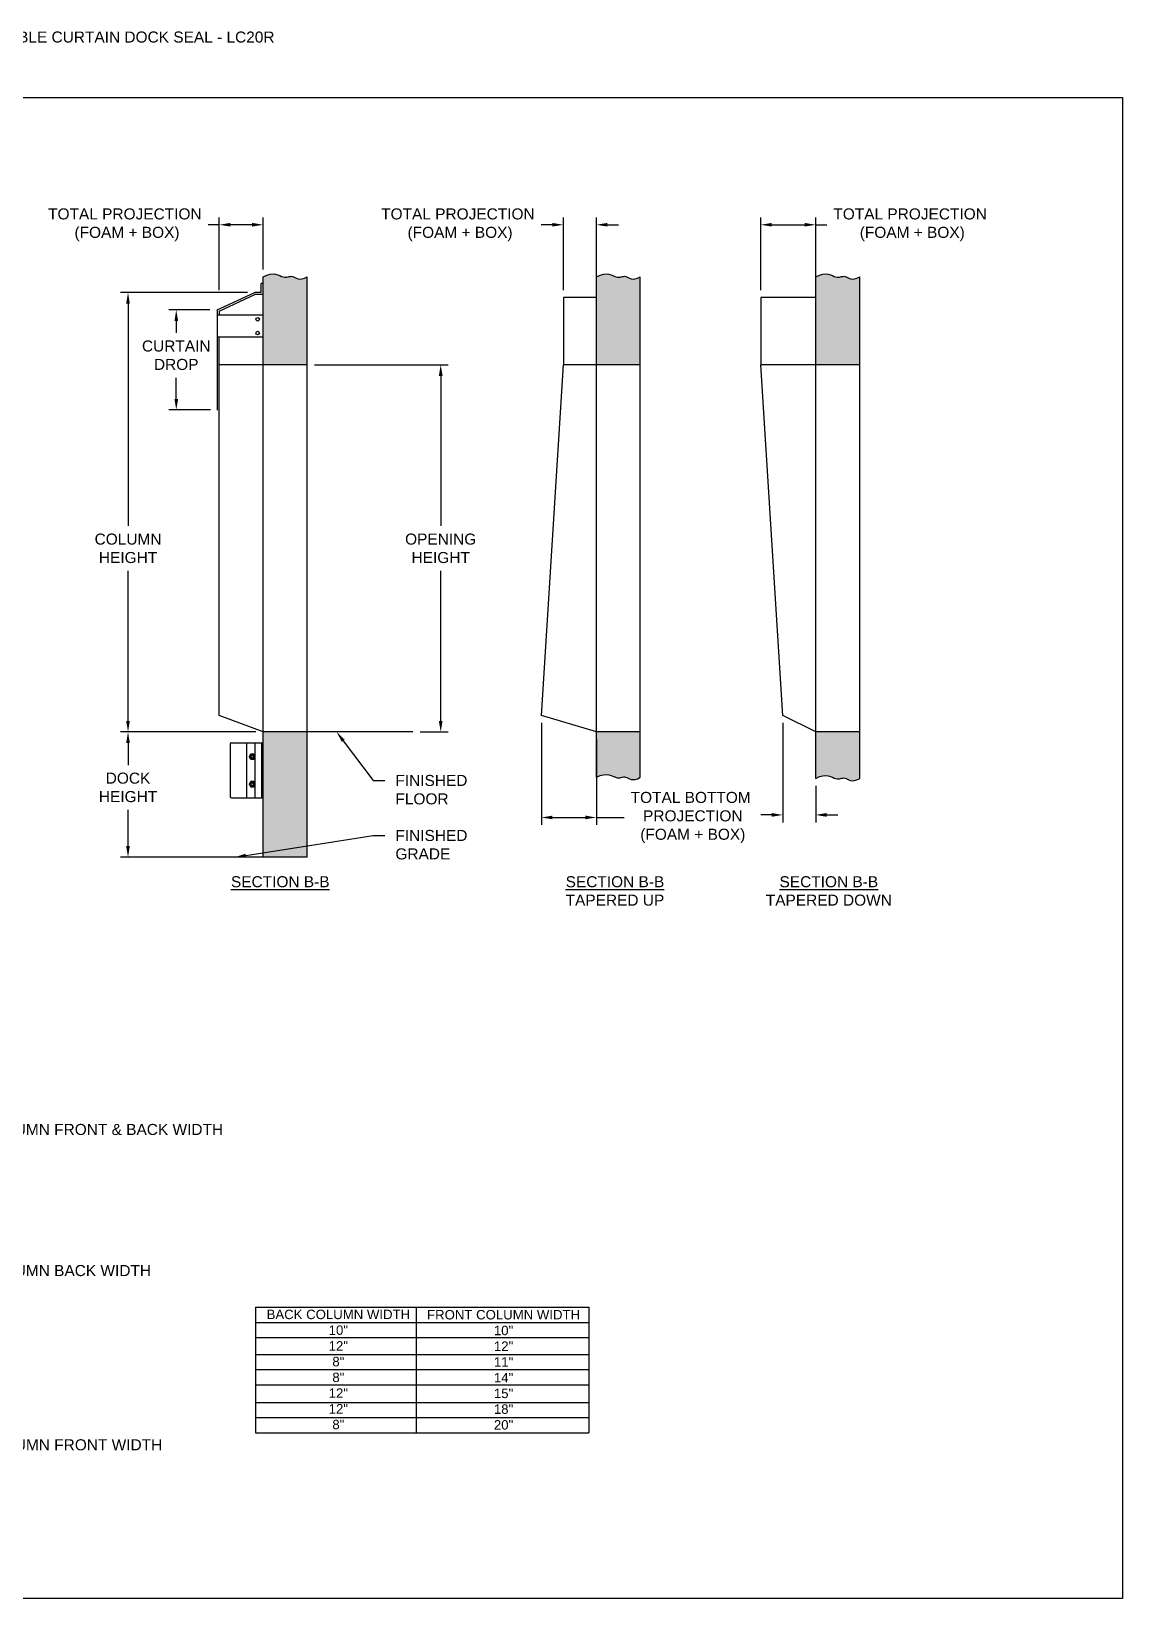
# Model space of a CAD drawing. Header units: inches. Extents: x 197 to 1663, y 242 to 321.
# Drawn here: x 1653.81 to 1663.07, y 308.06 to 321.36 of the extents above; entities that cross this region are included whole.
import ezdxf
from ezdxf import colors
from ezdxf.entities.mleader import LeaderData, LeaderLine
from ezdxf.math import Vec2, Vec3

# ---------------------------------------------------------------- set-up
doc = ezdxf.new("R2010")
doc.units = ezdxf.units.IN
doc.header["$LTSCALE"] = 0.25
doc.header["$MEASUREMENT"] = 0
doc.layers.add('ANNOTATIONS', color=1, linetype='Continuous')
doc.layers.add('LC20R', color=7, linetype='Continuous')
doc.styles.add('ARIAL', font='arial.ttf', dxfattribs={"height": 0.09375})
doc.dimstyles.new('STANDARD$0', dxfattribs={"dimtxt": 0.09375, "dimasz": 0.0625, "dimexe": 0.0625, "dimexo": 0.0625, "dimgap": 0.0625, "dimtad": 0, "dimtih": 1, "dimtoh": 1, "dimdec": 4, "dimzin": 1, "dimdsep": 46, "dimlunit": 4, "dimtxsty": 'ARIAL', "dimcen": 0.089844, "dimadec": 0, "dimazin": 0, "dimtfac": 1, "dimtdec": 4, "dimtofl": 0, "dimtmove": 0, "dimatfit": 3, "dimfxl": 1, "dimfrac": 2, "dimtolj": 1, "dimtzin": 0, "dimarcsym": 0})

# ---------------------------------------------------------------- blocks, each defined once
blk = doc.blocks.new('*D1')
at = {"layer": 'ANNOTATIONS', "color": 0, "lineweight": -2, "transparency": 16777216}
for p, q in [((1660.187, 315.49), (1660.187, 314.646)), ((1660.467, 314.956), (1660.467, 314.646)), ((1660.093, 314.709), (1660, 314.709)), ((1660.561, 314.709), (1660.655, 314.709))]:
    blk.add_line(p, q, dxfattribs=at)
at = {"layer": 'ANNOTATIONS', "color": 0, "transparency": 16777216}
for points in [[(1660.093, 314.725), (1660.093, 314.693), (1660.187, 314.709)], [(1660.561, 314.725), (1660.561, 314.693), (1660.467, 314.709)]]:
    blk.add_solid(points, dxfattribs=at)
at = {"layer": 'defpoints', "color": 0, "transparency": 16777216}
for p in [(1660.187, 315.553), (1660.467, 315.019), (1660.467, 314.709)]:
    blk.add_point(p, dxfattribs=at)
at = {"layer": 'ANNOTATIONS', "color": 0, "transparency": 16777216, "insert": (1660.327, 314.709), "char_height": 0.0938, "attachment_point": 5, "style": 'ARIAL'}
blk.add_mtext('\\A1;\\P\\P     ', dxfattribs=at)
blk = doc.blocks.new('*D6')
at = {"layer": 'ANNOTATIONS', "color": 0, "lineweight": -2, "transparency": 16777216}
for p, q in [((1652.694, 312.328), (1652.694, 311.978)), ((1653.254, 312.328), (1653.254, 311.978)), ((1652.787, 312.04), (1653.16, 312.04)), ((1653.254, 312.04), (1653.347, 312.04))]:
    blk.add_line(p, q, dxfattribs=at)
at = {"layer": 'ANNOTATIONS', "color": 0, "transparency": 16777216}
for points in [[(1652.787, 312.056), (1652.787, 312.025), (1652.694, 312.04)], [(1653.16, 312.056), (1653.16, 312.025), (1653.254, 312.04)]]:
    blk.add_solid(points, dxfattribs=at)
at = {"layer": 'defpoints', "color": 0, "transparency": 16777216}
for p in [(1652.694, 312.391), (1653.254, 312.391), (1653.254, 312.04)]:
    blk.add_point(p, dxfattribs=at)
at = {"layer": 'ANNOTATIONS', "color": 0, "transparency": 16777216, "insert": (1654.42, 312.04), "char_height": 0.09375, "attachment_point": 5, "style": 'ARIAL'}
blk.add_mtext('\\A1;COLUMN FRONT & BACK WIDTH', dxfattribs=at)
blk = doc.blocks.new('*D9')
at = {"layer": 'ANNOTATIONS', "color": 0, "lineweight": -2, "transparency": 16777216}
for p, q in [((1652.694, 309.652), (1652.694, 309.302)), ((1653.254, 309.652), (1653.254, 309.302)), ((1652.787, 309.365), (1653.16, 309.365)), ((1653.254, 309.365), (1653.347, 309.365))]:
    blk.add_line(p, q, dxfattribs=at)
at = {"layer": 'ANNOTATIONS', "color": 0, "transparency": 16777216}
for points in [[(1652.787, 309.38), (1652.787, 309.349), (1652.694, 309.365)], [(1653.16, 309.38), (1653.16, 309.349), (1653.254, 309.365)]]:
    blk.add_solid(points, dxfattribs=at)
at = {"layer": 'defpoints', "color": 0, "transparency": 16777216}
for p in [(1652.694, 309.715), (1653.254, 309.715), (1653.254, 309.365)]:
    blk.add_point(p, dxfattribs=at)
at = {"layer": 'ANNOTATIONS', "color": 0, "transparency": 16777216, "insert": (1654.162, 309.365), "char_height": 0.09375, "attachment_point": 5, "style": 'ARIAL'}
blk.add_mtext('\\A1;COLUMN FRONT WIDTH', dxfattribs=at)
blk = doc.blocks.new('*D10')
at = {"layer": 'ANNOTATIONS', "color": 0, "lineweight": -2, "transparency": 16777216}
for p, q in [((1652.88, 310.683), (1652.88, 310.905)), ((1653.254, 310.683), (1653.254, 310.905)), ((1652.974, 310.843), (1653.16, 310.843)), ((1653.254, 310.843), (1653.347, 310.843))]:
    blk.add_line(p, q, dxfattribs=at)
at = {"layer": 'ANNOTATIONS', "color": 0, "transparency": 16777216}
for points in [[(1652.974, 310.859), (1652.974, 310.827), (1652.88, 310.843)], [(1653.16, 310.859), (1653.16, 310.827), (1653.254, 310.843)]]:
    blk.add_solid(points, dxfattribs=at)
at = {"layer": 'defpoints', "color": 0, "transparency": 16777216}
for p in [(1653.254, 310.843), (1652.88, 310.621), (1653.254, 310.621)]:
    blk.add_point(p, dxfattribs=at)
at = {"layer": 'ANNOTATIONS', "color": 0, "transparency": 16777216, "insert": (1654.114, 310.843), "char_height": 0.09375, "attachment_point": 5, "style": 'ARIAL'}
blk.add_mtext('\\A1;COLUMN BACK WIDTH', dxfattribs=at)
blk = doc.blocks.new('*D11')
at = {"layer": 'ANNOTATIONS', "color": 0, "lineweight": -2, "transparency": 16777216}
for p, q in [((1656.215, 318.527), (1657.348, 318.527)), ((1657.285, 318.433), (1657.285, 317.16)), ((1657.285, 315.507), (1657.285, 316.78)), ((1657.11, 315.413), (1657.348, 315.413))]:
    blk.add_line(p, q, dxfattribs=at)
at = {"layer": 'ANNOTATIONS', "color": 0, "transparency": 16777216}
for points in [[(1657.269, 318.433), (1657.301, 318.433), (1657.285, 318.527)], [(1657.269, 315.507), (1657.301, 315.507), (1657.285, 315.413)]]:
    blk.add_solid(points, dxfattribs=at)
at = {"layer": 'defpoints', "color": 0, "transparency": 16777216}
for p in [(1656.152, 318.527), (1657.285, 318.527), (1657.048, 315.413)]:
    blk.add_point(p, dxfattribs=at)
at = {"layer": 'ANNOTATIONS', "color": 0, "transparency": 16777216, "insert": (1657.285, 316.97), "char_height": 0.09375, "attachment_point": 5, "style": 'ARIAL'}
blk.add_mtext('\\A1;OPENING \\PHEIGHT', dxfattribs=at)
blk = doc.blocks.new('*D12')
at = {"layer": 'ANNOTATIONS', "color": 0, "lineweight": -2, "transparency": 16777216}
for p, q in [((1655.646, 319.141), (1654.569, 319.141)), ((1654.632, 319.047), (1654.632, 317.16)), ((1654.632, 315.507), (1654.632, 316.78)), ((1655.716, 315.413), (1654.569, 315.413))]:
    blk.add_line(p, q, dxfattribs=at)
at = {"layer": 'ANNOTATIONS', "color": 0, "transparency": 16777216}
for points in [[(1654.616, 319.047), (1654.647, 319.047), (1654.632, 319.141)], [(1654.616, 315.507), (1654.647, 315.507), (1654.632, 315.413)]]:
    blk.add_solid(points, dxfattribs=at)
at = {"layer": 'defpoints', "color": 0, "transparency": 16777216}
for p in [(1654.632, 319.141), (1655.709, 319.141), (1655.779, 315.413)]:
    blk.add_point(p, dxfattribs=at)
at = {"layer": 'ANNOTATIONS', "color": 0, "transparency": 16777216, "insert": (1654.632, 316.97), "char_height": 0.09375, "attachment_point": 5, "style": 'ARIAL'}
blk.add_mtext('\\A1;COLUMN \\PHEIGHT', dxfattribs=at)
blk = doc.blocks.new('*D14')
at = {"layer": 'ANNOTATIONS', "color": 0, "lineweight": -2, "transparency": 16777216}
for p, q in [((1655.716, 315.413), (1654.569, 315.413)), ((1654.632, 315.319), (1654.632, 315.132)), ((1654.632, 314.444), (1654.632, 314.752)), ((1655.198, 314.35), (1654.569, 314.35))]:
    blk.add_line(p, q, dxfattribs=at)
at = {"layer": 'ANNOTATIONS', "color": 0, "transparency": 16777216}
for points in [[(1654.616, 315.319), (1654.647, 315.319), (1654.632, 315.413)], [(1654.616, 314.444), (1654.647, 314.444), (1654.632, 314.35)]]:
    blk.add_solid(points, dxfattribs=at)
at = {"layer": 'defpoints', "color": 0, "transparency": 16777216}
for p in [(1654.632, 315.413), (1655.779, 315.413), (1655.26, 314.35)]:
    blk.add_point(p, dxfattribs=at)
at = {"layer": 'ANNOTATIONS', "color": 0, "transparency": 16777216, "insert": (1654.632, 314.942), "char_height": 0.0938, "attachment_point": 5, "style": 'ARIAL'}
blk.add_mtext('\\A1;DOCK\\PHEIGHT', dxfattribs=at)
blk = doc.blocks.new('*D15')
at = {"layer": 'ANNOTATIONS', "color": 0, "lineweight": -2, "transparency": 16777216}
for p, q in [((1655.406, 319.161), (1655.406, 319.778)), ((1655.779, 319.337), (1655.779, 319.778)), ((1655.406, 319.715), (1655.312, 319.715)), ((1655.685, 319.715), (1655.499, 319.715))]:
    blk.add_line(p, q, dxfattribs=at)
at = {"layer": 'ANNOTATIONS', "color": 0, "transparency": 16777216}
for points in [[(1655.499, 319.731), (1655.499, 319.7), (1655.406, 319.715)], [(1655.685, 319.731), (1655.685, 319.7), (1655.779, 319.715)]]:
    blk.add_solid(points, dxfattribs=at)
at = {"layer": 'defpoints', "color": 0, "transparency": 16777216}
for p in [(1655.779, 319.715), (1655.779, 319.275), (1655.406, 319.098)]:
    blk.add_point(p, dxfattribs=at)
at = {"layer": 'ANNOTATIONS', "color": 0, "transparency": 16777216, "insert": (1654.605, 319.715), "char_height": 0.09375, "attachment_point": 5, "style": 'ARIAL'}
blk.add_mtext('\\A1;TOTAL PROJECTION\\P (FOAM + BOX)', dxfattribs=at)
blk = doc.blocks.new('*D16')
at = {"layer": 'ANNOTATIONS', "color": 0, "lineweight": -2, "transparency": 16777216}
for p, q in [((1658.326, 319.161), (1658.326, 319.778)), ((1658.606, 319.161), (1658.606, 319.778)), ((1658.232, 319.715), (1658.138, 319.715)), ((1658.699, 319.715), (1658.793, 319.715))]:
    blk.add_line(p, q, dxfattribs=at)
at = {"layer": 'ANNOTATIONS', "color": 0, "transparency": 16777216}
for points in [[(1658.232, 319.731), (1658.232, 319.7), (1658.326, 319.715)], [(1658.699, 319.731), (1658.699, 319.7), (1658.606, 319.715)]]:
    blk.add_solid(points, dxfattribs=at)
at = {"layer": 'defpoints', "color": 0, "transparency": 16777216}
for p in [(1658.606, 319.715), (1658.326, 319.098), (1658.606, 319.098)]:
    blk.add_point(p, dxfattribs=at)
at = {"layer": 'ANNOTATIONS', "color": 0, "transparency": 16777216, "insert": (1657.431, 319.715), "char_height": 0.09375, "attachment_point": 5, "style": 'ARIAL'}
blk.add_mtext('\\A1;TOTAL PROJECTION\\P (FOAM + BOX)', dxfattribs=at)
blk = doc.blocks.new('*D17')
at = {"layer": 'ANNOTATIONS', "color": 0, "lineweight": -2, "transparency": 16777216}
for p, q in [((1660.001, 319.161), (1660.001, 319.778)), ((1660.467, 319.161), (1660.467, 319.778)), ((1660.094, 319.715), (1660.373, 319.715)), ((1660.467, 319.715), (1660.561, 319.715))]:
    blk.add_line(p, q, dxfattribs=at)
at = {"layer": 'ANNOTATIONS', "color": 0, "transparency": 16777216}
for points in [[(1660.094, 319.731), (1660.094, 319.7), (1660.001, 319.715)], [(1660.373, 319.731), (1660.373, 319.7), (1660.467, 319.715)]]:
    blk.add_solid(points, dxfattribs=at)
at = {"layer": 'defpoints', "color": 0, "transparency": 16777216}
for p in [(1660.467, 319.715), (1660.001, 319.098), (1660.467, 319.098)]:
    blk.add_point(p, dxfattribs=at)
at = {"layer": 'ANNOTATIONS', "color": 0, "transparency": 16777216, "insert": (1661.268, 319.715), "char_height": 0.09375, "attachment_point": 5, "style": 'ARIAL'}
blk.add_mtext('\\A1;TOTAL PROJECTION\\P (FOAM + BOX)', dxfattribs=at)
blk = doc.blocks.new('*D18')
at = {"layer": 'ANNOTATIONS', "color": 0, "lineweight": -2, "transparency": 16777216}
for p, q in [((1658.139, 315.49), (1658.139, 314.625)), ((1658.606, 315.35), (1658.606, 314.625)), ((1658.233, 314.687), (1658.512, 314.687)), ((1658.606, 314.687), (1658.841, 314.687))]:
    blk.add_line(p, q, dxfattribs=at)
at = {"layer": 'ANNOTATIONS', "color": 0, "transparency": 16777216}
for points in [[(1658.233, 314.703), (1658.233, 314.672), (1658.139, 314.687)], [(1658.512, 314.703), (1658.512, 314.672), (1658.606, 314.687)]]:
    blk.add_solid(points, dxfattribs=at)
at = {"layer": 'defpoints', "color": 0, "transparency": 16777216}
for p in [(1658.139, 315.553), (1658.606, 315.413), (1658.606, 314.687)]:
    blk.add_point(p, dxfattribs=at)
at = {"layer": 'ANNOTATIONS', "color": 0, "transparency": 16777216, "insert": (1659.406, 314.687), "char_height": 0.09375, "attachment_point": 5, "style": 'ARIAL'}
blk.add_mtext('\\A1;TOTAL BOTTOM\\P PROJECTION\\P (FOAM + BOX)', dxfattribs=at)
blk = doc.blocks.new('*D24')
at = {"layer": 'ANNOTATIONS', "color": 0, "lineweight": -2, "transparency": 16777216}
for p, q in [((1655.326, 318.994), (1654.979, 318.994)), ((1655.041, 318.9), (1655.041, 318.798)), ((1655.041, 318.237), (1655.041, 318.418)), ((1655.332, 318.144), (1654.979, 318.144))]:
    blk.add_line(p, q, dxfattribs=at)
at = {"layer": 'ANNOTATIONS', "color": 0, "transparency": 16777216}
for points in [[(1655.026, 318.9), (1655.057, 318.9), (1655.041, 318.994)], [(1655.026, 318.237), (1655.057, 318.237), (1655.041, 318.144)]]:
    blk.add_solid(points, dxfattribs=at)
at = {"layer": 'defpoints', "color": 0, "transparency": 16777216}
for p in [(1655.041, 318.994), (1655.388, 318.994), (1655.394, 318.144)]:
    blk.add_point(p, dxfattribs=at)
at = {"layer": 'ANNOTATIONS', "color": 0, "transparency": 16777216, "insert": (1655.041, 318.608), "char_height": 0.09375, "attachment_point": 5, "style": 'ARIAL'}
blk.add_mtext('\\A1;CURTAIN\\PDROP', dxfattribs=at)

msp = doc.modelspace()

# ---------------------------------------------------------------- hatches: boundary and pattern name
at = {"layer": 'LC20R'}
h = msp.add_hatch(dxfattribs=at)
h.set_pattern_fill('AR-CONC', color=256, scale=0.015535, style=0)
h.set_pattern_definition([(50, (1649.02794, 308.07876), (0.1114296, -0.0097488), [0.0116516, -0.1281675]), (355, (1649.02794, 308.07876), (-0.0215556, 0.1168564), [0.0093213, -0.102534]), (100.4514, (1649.03722, 308.07795), (0.089874, 0.1071075), [0.0099023, -0.1089256]), (46.1842, (1649.02794, 308.10983), (0.1658007, -0.0257141), [0.0174774, -0.1922512]), (96.6356, (1649.04175, 308.10769), (0.145204, 0.1513336), [0.0148535, -0.1633883]), (351.1842, (1649.02794, 308.10983), (0.145204, 0.1513337), [0.013982, -0.153801]), (21, (1649.04347, 308.10206), (0.0927322, -0.06254865), [0.0116516, -0.1281675]), (326, (1649.04347, 308.10206), (0.0378001, 0.1126553), [0.0093213, -0.102534]), (71.4514, (1649.0512, 308.09685), (0.1305324, 0.0501066), [0.0099023, -0.1089256]), (37.5, (1649.027937, 308.07876), (0.00188909, 0.05171655), [0, -0.10129113, 0, -0.1040875, 0, -0.10292235]), (7.5, (1649.02794, 308.07876), (0.04086903, 0.06127363), [0, -0.05934542, 0, -0.0989608, 0, -0.039227]), (327.5, (1648.993293, 308.07876), (0.08293171, -0.003504), [0, -0.03883862, 0, -0.1211765, 0, -0.1607919]), (317.5, (1648.97776, 308.07876), (0.0906006, 0.01555176), [0, -0.0504902, 0, -0.08047363, 0, -0.11418555])])
h.paths.add_polyline_path([(1655.7788, 318.52696), (1656.15203, 318.52696), (1656.15203, 319.26929), (1656.08671, 319.24937), (1656.03166, 319.2745), (1656.02686, 319.27637), (1656.01726, 319.27794), (1656.00802, 319.27748), (1656.00345, 319.27659), (1655.95928, 319.26615), (1655.91998, 319.28373), (1655.90343, 319.29035), (1655.88458, 319.29563), (1655.86306, 319.29813), (1655.8385, 319.29641), (1655.81053, 319.28903), (1655.7788, 319.27456)])
h.paths.add_polyline_path([(1656.15203, 315.41287), (1655.7788, 315.41287), (1655.7788, 314.35022), (1656.15203, 314.35022)])
h = msp.add_hatch(dxfattribs=at)
h.set_pattern_fill('AR-CONC', color=256, scale=0.015535, style=0)
h.set_pattern_definition([(50, (1649.47467, 308.07876), (0.1114296, -0.0097488), [0.0116516, -0.12816745]), (355, (1649.47467, 308.07876), (-0.0215556, 0.1168564), [0.0093213, -0.102534]), (100.4514, (1649.48395, 308.07795), (0.089874, 0.1071075), [0.0099023, -0.1089256]), (46.1842, (1649.47467, 308.10983), (0.1658007, -0.0257141), [0.0174774, -0.1922512]), (96.6356, (1649.48848, 308.10769), (0.145204, 0.1513336), [0.0148535, -0.1633883]), (351.1842, (1649.47467, 308.10983), (0.145204, 0.1513337), [0.013982, -0.153801]), (21, (1649.4902, 308.10206), (0.0927322, -0.06254865), [0.0116516, -0.12816745]), (326, (1649.4902, 308.10206), (0.0378001, 0.1126553), [0.0093213, -0.102534]), (71.4514, (1649.49793, 308.09685), (0.13053236, 0.0501066), [0.0099023, -0.1089256]), (37.5, (1649.474666, 308.07876), (0.00188909, 0.05171655), [0, -0.10129113, 0, -0.1040875, 0, -0.10292235]), (7.5, (1649.474666, 308.07876), (0.04086903, 0.06127363), [0, -0.05934542, 0, -0.0989608, 0, -0.039227]), (327.5, (1649.44002, 308.07876), (0.08293171, -0.003504), [0, -0.03883862, 0, -0.1211765, 0, -0.1607919]), (317.5, (1649.424486, 308.07876), (0.0906006, 0.01555176), [0, -0.0504902, 0, -0.08047363, 0, -0.11418555])])
h.paths.add_polyline_path([(1658.97883, 319.27456), (1658.94517, 319.25669), (1658.9097, 319.25398), (1658.88481, 319.26215), (1658.86386, 319.2724), (1658.85366, 319.27637), (1658.84406, 319.27794), (1658.83483, 319.27748), (1658.82573, 319.27571), (1658.80874, 319.27134), (1658.78527, 319.26804), (1658.76138, 319.2772), (1658.74678, 319.28373), (1658.73023, 319.29035), (1658.71138, 319.29563), (1658.68986, 319.29813), (1658.6653, 319.29641), (1658.63733, 319.28903), (1658.6056, 319.27456), (1658.6056, 318.52696), (1658.97883, 318.52696)])
h.paths.add_polyline_path([(1658.97883, 315.41287), (1658.6056, 315.41287), (1658.6056, 315.02839), (1658.63733, 315.04286), (1658.67733, 315.05341), (1658.71936, 315.04853), (1658.74678, 315.03756), (1658.76138, 315.03103), (1658.77441, 315.02603), (1658.78619, 315.02364), (1658.797, 315.02352), (1658.80704, 315.02493), (1658.81654, 315.02718), (1658.83813, 315.03273), (1658.85679, 315.02969), (1658.87498, 315.02079), (1658.88732, 315.01515), (1658.90122, 315.01059), (1658.917, 315.00836), (1658.93498, 315.00974), (1658.95548, 315.01599), (1658.97883, 315.02839)])
h = msp.add_hatch(dxfattribs=at)
h.set_pattern_fill('AR-CONC', color=256, scale=0.015535, style=0)
h.set_pattern_definition([(50, (1649.70673, 308.07876), (0.1114296, -0.0097488), [0.0116516, -0.12816745]), (355, (1649.70673, 308.07876), (-0.02155564, 0.1168564), [0.0093213, -0.102534]), (100.4514, (1649.71602, 308.07795), (0.089874, 0.1071075), [0.0099023, -0.1089256]), (46.1842, (1649.70673, 308.10983), (0.1658007, -0.0257141), [0.0174774, -0.1922512]), (96.6356, (1649.72055, 308.10769), (0.145204, 0.1513336), [0.0148535, -0.1633883]), (351.1842, (1649.70673, 308.10983), (0.145204, 0.1513337), [0.0139819, -0.153801]), (21, (1649.72227, 308.10206), (0.0927322, -0.06254865), [0.0116516, -0.12816745]), (326, (1649.72227, 308.10206), (0.0378001, 0.1126553), [0.0093213, -0.102534]), (71.4514, (1649.73, 308.09685), (0.13053236, 0.05010656), [0.0099023, -0.1089256]), (37.5, (1649.70673, 308.07876), (0.00188909, 0.05171655), [0, -0.10129113, 0, -0.1040875, 0, -0.10292235]), (7.5, (1649.70673, 308.07876), (0.04086903, 0.06127363), [0, -0.05934542, 0, -0.0989608, 0, -0.039227]), (327.5, (1649.672088, 308.07876), (0.08293171, -0.003504), [0, -0.03883862, 0, -0.1211765, 0, -0.1607919]), (317.5, (1649.65655, 308.07876), (0.0906006, 0.01555176), [0, -0.0504902, 0, -0.08047363, 0, -0.11418555])])
h.paths.add_polyline_path([(1660.84028, 319.27456), (1660.80662, 319.25669), (1660.77115, 319.25398), (1660.74625, 319.26215), (1660.72531, 319.2724), (1660.71511, 319.27637), (1660.70551, 319.27794), (1660.69627, 319.27748), (1660.68717, 319.27571), (1660.67019, 319.27134), (1660.64672, 319.26804), (1660.62283, 319.2772), (1660.60823, 319.28373), (1660.59168, 319.29035), (1660.57283, 319.29563), (1660.55131, 319.29813), (1660.52675, 319.29641), (1660.49878, 319.28903), (1660.46705, 319.27456), (1660.46705, 318.52696), (1660.84028, 318.52696)])
h.paths.add_polyline_path([(1660.84028, 315.41287), (1660.46705, 315.41287), (1660.46705, 315.01897), (1660.49878, 315.03345), (1660.53878, 315.044), (1660.58081, 315.03912), (1660.60823, 315.02814), (1660.62283, 315.02162), (1660.63585, 315.01662), (1660.64764, 315.01423), (1660.65845, 315.0141), (1660.66848, 315.01552), (1660.67799, 315.01776), (1660.69958, 315.02332), (1660.71824, 315.02028), (1660.73642, 315.01138), (1660.74877, 315.00574), (1660.76267, 315.00118), (1660.77845, 314.99895), (1660.79642, 315.00033), (1660.81693, 315.00658), (1660.84028, 315.01897)])

# ---------------------------------------------------------------- linework, layer by layer
at = {"layer": 'ANNOTATIONS'}
for p, q in [((1655.71291, 310.53216), (1658.54199, 310.53216)), ((1655.71291, 310.53216), (1658.54199, 310.53216)), ((1655.71291, 310.53216), (1655.71291, 309.46774)), ((1657.08079, 309.46774), (1657.08079, 310.53216)), ((1658.54199, 310.53216), (1658.54199, 309.46774)), ((1655.71291, 310.40375), (1658.54199, 310.40375)), ((1655.71291, 310.27535), (1658.54199, 310.27535)), ((1655.71291, 310.13207), (1658.54199, 310.13207)), ((1655.71291, 310.00367), (1658.54199, 310.00367)), ((1655.71291, 309.87526), (1658.54199, 309.87526)), ((1655.71291, 309.72455), (1658.54199, 309.72455)), ((1655.71291, 309.59615), (1658.54199, 309.59615)), ((1655.71291, 309.46774), (1658.54199, 309.46774))]:
    msp.add_line(p, q, dxfattribs=at)
at = {"layer": 'defpoints'}
msp.add_lwpolyline([(1663.0715, 308.06049), (1644.35338, 308.06049), (1644.35338, 320.7956), (1663.0715, 320.7956)], close=True, dxfattribs=at)
at = {"layer": 'LC20R'}
for p, q in [((1655.7788, 314.35022), (1655.7788, 319.27456)), ((1656.15203, 314.35022), (1656.15203, 319.27456)), ((1658.6056, 315.02839), (1658.6056, 319.27456)), ((1658.97883, 315.02839), (1658.97883, 319.27456)), ((1660.46705, 315.01897), (1660.46705, 319.27456)), ((1660.84028, 315.01897), (1660.84028, 319.27456)), ((1655.38822, 318.99419), (1655.70882, 319.14066)), ((1655.40558, 318.98334), (1655.70882, 319.1233)), ((1655.76144, 319.14066), (1655.70882, 319.14066)), ((1655.7788, 319.1233), (1655.70882, 319.1233)), ((1655.7788, 319.21661), (1655.76144, 319.21661)), ((1655.76144, 319.14066), (1655.76144, 319.21661)), ((1655.7788, 319.1233), (1655.7788, 319.21661)), ((1658.6056, 319.09846), (1658.32569, 319.09846)), ((1658.32569, 319.09846), (1658.32569, 318.52696)), ((1660.00052, 319.09846), (1660.00052, 318.52696)), ((1660.46705, 319.09846), (1660.00052, 319.09846)), ((1655.38822, 318.99419), (1655.38822, 318.14359)), ((1655.40558, 318.98334), (1655.40558, 318.94835)), ((1655.7788, 318.94835), (1655.38822, 318.94835)), ((1655.7788, 318.76174), (1655.38822, 318.76174)), ((1655.40558, 315.55283), (1655.40558, 318.76174)), ((1655.7788, 318.52696), (1655.40558, 318.52696)), ((1656.15203, 318.52696), (1655.7788, 318.52696)), ((1658.13907, 315.55283), (1658.32569, 318.52696)), ((1658.6056, 318.52696), (1658.32569, 318.52696)), ((1658.97883, 318.52696), (1658.6056, 318.52696)), ((1660.18713, 315.55283), (1660.00052, 318.52696)), ((1660.46705, 318.52696), (1660.00052, 318.52696)), ((1660.84028, 318.52696), (1660.46705, 318.52696)), ((1655.7788, 315.41287), (1655.40558, 315.55283)), ((1658.6056, 315.41287), (1658.13907, 315.55283)), ((1660.46705, 315.41287), (1660.18713, 315.55283)), ((1656.15203, 315.41287), (1655.7788, 315.41287)), ((1657.04785, 315.41287), (1656.15203, 315.41287)), ((1658.97883, 315.41287), (1658.6056, 315.41287)), ((1660.84028, 315.41287), (1660.46705, 315.41287)), ((1656.15203, 314.35022), (1654.92628, 314.35022))]:
    msp.add_line(p, q, dxfattribs=at)
at = {"layer": 'LC20R', "color": 0, "ltscale": 1.5}
for p, q in [((1655.49888, 315.30806), (1655.49888, 314.86486)), ((1655.51055, 315.31972), (1655.63884, 315.31972)), ((1655.51055, 314.85319), (1655.63884, 314.85319)), ((1655.51055, 314.85319), (1655.63884, 314.85319))]:
    msp.add_line(p, q, dxfattribs=at)
at = {"layer": 'LC20R', "ltscale": 1.5}
for p, q in [((1655.63884, 314.85319), (1655.63884, 315.31972)), ((1655.63884, 315.31972), (1655.7788, 315.31972)), ((1655.70882, 315.31972), (1655.70882, 314.85319)), ((1655.76714, 314.85319), (1655.76714, 315.31972)), ((1655.7788, 314.85319), (1655.7788, 315.31972)), ((1655.63884, 314.85319), (1655.7788, 314.85319)), ((1655.63884, 314.85319), (1655.7788, 314.85319))]:
    msp.add_line(p, q, dxfattribs=at)
at = {"layer": 'LC20R'}
for points in [[(1655.7788, 319.27456), (1655.81053, 319.28903), (1655.8385, 319.29641), (1655.86306, 319.29813), (1655.88458, 319.29563), (1655.90343, 319.29035), (1655.91998, 319.28373), (1655.93458, 319.2772), (1655.9476, 319.2722), (1655.95939, 319.26982), (1655.97019, 319.26969), (1655.98023, 319.2711), (1655.98973, 319.27335), (1655.99892, 319.27571), (1656.00802, 319.27748), (1656.01726, 319.27794), (1656.02686, 319.27637), (1656.03706, 319.2724), (1656.04817, 319.26696), (1656.06052, 319.26133), (1656.07442, 319.25676), (1656.09019, 319.25453), (1656.10817, 319.25591), (1656.12868, 319.26216), (1656.15203, 319.27456)], [(1658.6056, 319.27456), (1658.63733, 319.28903), (1658.6653, 319.29641), (1658.68986, 319.29813), (1658.71138, 319.29563), (1658.73023, 319.29035), (1658.74678, 319.28373), (1658.76138, 319.2772), (1658.77441, 319.2722), (1658.78619, 319.26982), (1658.797, 319.26969), (1658.80704, 319.2711), (1658.81654, 319.27335), (1658.82573, 319.27571), (1658.83483, 319.27748), (1658.84406, 319.27794), (1658.85366, 319.27637), (1658.86386, 319.2724), (1658.87498, 319.26696), (1658.88732, 319.26133), (1658.90122, 319.25676), (1658.917, 319.25453), (1658.93498, 319.25591), (1658.95548, 319.26216), (1658.97883, 319.27456)], [(1660.46705, 319.27456), (1660.49878, 319.28903), (1660.52675, 319.29641), (1660.55131, 319.29813), (1660.57283, 319.29563), (1660.59168, 319.29035), (1660.60823, 319.28373), (1660.62283, 319.2772), (1660.63585, 319.2722), (1660.64764, 319.26982), (1660.65845, 319.26969), (1660.66848, 319.2711), (1660.67799, 319.27335), (1660.68717, 319.27571), (1660.69627, 319.27748), (1660.70551, 319.27794), (1660.71511, 319.27637), (1660.72531, 319.2724), (1660.73642, 319.26696), (1660.74877, 319.26133), (1660.76267, 319.25676), (1660.77845, 319.25453), (1660.79642, 319.25591), (1660.81693, 319.26216), (1660.84028, 319.27456)], [(1658.6056, 315.02839), (1658.63733, 315.04286), (1658.6653, 315.05024), (1658.68986, 315.05196), (1658.71138, 315.04946), (1658.73023, 315.04418), (1658.74678, 315.03756), (1658.76138, 315.03103), (1658.77441, 315.02603), (1658.78619, 315.02364), (1658.797, 315.02352), (1658.80704, 315.02493), (1658.81654, 315.02718), (1658.82573, 315.02954), (1658.83483, 315.03131), (1658.84406, 315.03176), (1658.85366, 315.0302), (1658.86386, 315.02623), (1658.87498, 315.02079), (1658.88732, 315.01515), (1658.90122, 315.01059), (1658.917, 315.00836), (1658.93498, 315.00974), (1658.95548, 315.01599), (1658.97883, 315.02839)], [(1660.46705, 315.01897), (1660.49878, 315.03345), (1660.52675, 315.04083), (1660.55131, 315.04255), (1660.57283, 315.04005), (1660.59168, 315.03477), (1660.60823, 315.02814), (1660.62283, 315.02162), (1660.63585, 315.01662), (1660.64764, 315.01423), (1660.65845, 315.0141), (1660.66848, 315.01552), (1660.67799, 315.01776), (1660.68717, 315.02013), (1660.69627, 315.02189), (1660.70551, 315.02235), (1660.71511, 315.02079), (1660.72531, 315.01682), (1660.73642, 315.01138), (1660.74877, 315.00574), (1660.76267, 315.00118), (1660.77845, 314.99895), (1660.79642, 315.00033), (1660.81693, 315.00658), (1660.84028, 315.01897)]]:
    msp.add_lwpolyline(points, dxfattribs=at)
at = {"layer": 'LC20R', "ltscale": 1.5}
for points in [[(1655.67297, 315.22479), (1655.66045, 315.20309), (1655.67297, 315.1814), (1655.69802, 315.1814), (1655.71055, 315.20309), (1655.69802, 315.22479)], [(1655.67297, 315.22479), (1655.66045, 315.20309), (1655.67297, 315.1814), (1655.69802, 315.1814), (1655.71055, 315.20309), (1655.69802, 315.22479)], [(1655.67297, 314.99152), (1655.66045, 314.96983), (1655.67297, 314.94813), (1655.69802, 314.94813), (1655.71055, 314.96983), (1655.69802, 314.99152)], [(1655.67297, 314.99152), (1655.66045, 314.96983), (1655.67297, 314.94813), (1655.69802, 314.94813), (1655.71055, 314.96983), (1655.69802, 314.99152)]]:
    msp.add_lwpolyline(points, close=True, dxfattribs=at)
at = {"layer": 'LC20R'}
for centre in [(1655.73215, 318.91336), (1655.73215, 318.79673)]:
    msp.add_circle(centre, 0.01459, dxfattribs=at)
at = {"layer": 'LC20R', "ltscale": 1.5}
for centre, radius in [((1655.6855, 315.20309), 0.02169), ((1655.6855, 315.20309), 0.02169), ((1655.6855, 315.20309), 0.01458), ((1655.6855, 315.20309), 0.01458), ((1655.6855, 315.20309), 0.01166), ((1655.6855, 315.20309), 0.01166), ((1655.6855, 314.96983), 0.02169), ((1655.6855, 314.96983), 0.02169), ((1655.6855, 314.96983), 0.01458), ((1655.6855, 314.96983), 0.01458), ((1655.6855, 314.96983), 0.01166), ((1655.6855, 314.96983), 0.01166)]:
    msp.add_circle(centre, radius, dxfattribs=at)
at = {"layer": 'LC20R', "color": 0, "ltscale": 1.5}
for centre, start, end in [((1655.51055, 315.30806), 90, 180), ((1655.51055, 314.86486), 180, 270), ((1655.51055, 314.86486), 180, 270)]:
    msp.add_arc(centre, 0.01166, start, end, dxfattribs=at)
at = {"layer": 'LC20R', "ltscale": 1.5}
for centre, start, end in [((1655.76714, 315.30806), 0, 90), ((1655.76714, 314.86486), 270, 0)]:
    msp.add_arc(centre, 0.01166, start, end, dxfattribs=at)

# ---------------------------------------------------------------- texts
at = {"layer": 'ANNOTATIONS', "insert": (1653.10236, 321.35462), "char_height": 0.09375, "width": 6.6097632, "attachment_point": 1, "line_spacing_factor": 0.86134, "style": 'ARIAL'}
msp.add_mtext('ADJUSTABLE CURTAIN DOCK SEAL - LC20R', dxfattribs=at)
at = {"layer": 'ANNOTATIONS', "attachment_point": 2, "style": 'ARIAL'}
for s, insert, char_height, width in [('{\\LSECTION B-B}', (1655.92362, 314.18908), 0.09375, 2.8261509), ('{\\LSECTION B-B\\P}TAPERED UP', (1658.76352, 314.18908), 0.09375, 2.8261509), ('{\\LSECTION B-B\\P}TAPERED DOWN', (1660.57835, 314.18908), 0.09375, 2.8261509), ('BACK COLUMN WIDTH\\P10"\\P12"\\P8"\\P8"\\P12"\\P12"\\P8"', (1656.41654, 310.51169), 0.0800611, 1.3120553), ('FRONT COLUMN WIDTH\\P10"\\P12"\\P11"\\P14"\\P15"\\P18"\\P20"', (1657.81835, 310.5091), 0.0800611, 2.4134893)]:
    msp.add_mtext(s, dxfattribs=dict(at, insert=insert, char_height=char_height, width=width))

# ---------------------------------------------------------------- dimensions: what is measured, and where the dimension line sits
at = {"layer": 'ANNOTATIONS'}
for base, p1, p2, text, picture, middle in [((1655.7788, 319.71534), (1655.40558, 319.09846), (1655.7788, 319.27456), 'TOTAL PROJECTION\\P (FOAM + BOX)', '*D15', (1654.60497, 319.71534)), ((1658.6056, 319.71534), (1658.32569, 319.09846), (1658.6056, 319.09846), 'TOTAL PROJECTION\\P (FOAM + BOX)', '*D16', (1657.43133, 319.71534)), ((1660.46705, 319.71534), (1660.00052, 319.09846), (1660.46705, 319.09846), 'TOTAL PROJECTION\\P (FOAM + BOX)', '*D17', (1661.26766, 319.71534)), ((1658.6056, 314.68732), (1658.13907, 315.55283), (1658.6056, 315.41287), 'TOTAL BOTTOM\\P PROJECTION\\P (FOAM + BOX)', '*D18', (1659.40621, 314.68732)), ((1660.46705, 314.70892), (1660.18713, 315.55283), (1660.46705, 315.01897), '\\P\\P     ', '*D1', (1660.32709, 314.70892)), ((1653.25354, 312.04028), (1652.69371, 312.39059), (1653.25354, 312.39059), 'COLUMN FRONT & BACK WIDTH', '*D6', (1654.41991, 312.04028)), ((1653.25354, 310.84289), (1652.88032, 310.62073), (1653.25354, 310.62073), 'COLUMN BACK WIDTH', '*D10', (1654.11433, 310.84289)), ((1653.25354, 309.36464), (1652.69371, 309.71495), (1653.25354, 309.71495), 'COLUMN FRONT WIDTH', '*D9', (1654.16152, 309.36464))]:
    dim = msp.add_linear_dim(base=base, p1=p1, p2=p2, text=text, dimstyle='STANDARD$0', override={"dimasz": 0.09375}, dxfattribs=at)
    dim.commit()
    dim.dimension.update_dxf_attribs({"geometry": picture, "text_midpoint": middle, "dimtype": 160})
for base, p1, p2, text, picture, middle in [((1654.63185, 319.14066), (1655.7788, 315.41287), (1655.70882, 319.14066), 'COLUMN \\PHEIGHT', '*D12', (1654.63185, 316.96992)), ((1655.04136, 318.99419), (1655.39424, 318.14359), (1655.38822, 318.99419), 'CURTAIN\\PDROP', '*D24', (1655.04136, 318.60789)), ((1654.63185, 315.41287), (1655.26013, 314.35022), (1655.7788, 315.41287), 'DOCK\\PHEIGHT', '*D14', (1654.63185, 314.94196))]:
    dim = msp.add_linear_dim(base=base, p1=p1, p2=p2, angle=90, text=text, dimstyle='STANDARD$0', override={"dimasz": 0.09375}, dxfattribs=at)
    dim.commit()
    dim.dimension.update_dxf_attribs({"geometry": picture, "text_midpoint": middle, "dimtype": 160})
dim = msp.add_linear_dim(base=(1657.285, 318.52696), p1=(1657.04785, 315.41287), p2=(1656.15203, 318.52696), angle=90, text='OPENING \\PHEIGHT', dimstyle='STANDARD$0', override={"dimasz": 0.09375}, dxfattribs=at)
dim.commit()
dim.dimension.update_dxf_attribs({"geometry": '*D11', "text_midpoint": (1657.285, 316.96992)})

# ---------------------------------------------------------------- leaders
ml = msp.add_multileader_mtext('Standard', dxfattribs=at)
ml.set_content('FINISHED FLOOR', color=256, style='ARIAL')
ml.set_leader_properties()
ml.build(insert=Vec2(0, 0))
ml.multileader.update_dxf_attribs({"dogleg_length": 0.36, "arrow_head_size": 0.09375})
ctx = ml.context
ctx.base_point, ctx.char_height, ctx.arrow_head_size, ctx.landing_gap_size, ctx.plane_origin = Vec3(1656.81055, 315.00068), 0.09375, 0.09375, 0.09, Vec3(1656.02551, 314.56745)
notes = []
notes.append((ctx, [(0, (1, 1, 0), (1656.71259, 315.00068), (1, 0), 0.09796, [(0, [(1656.40164, 315.41287)], 0, [])])]))
ctx.mtext.insert, ctx.mtext.width, ctx.mtext.flow_direction = Vec3(1656.90055, 315.04836), 0.9445531, 5
ml = msp.add_multileader_mtext('Standard', dxfattribs=at)
ml.set_content('FINISHED GRADE', color=256, style='ARIAL')
ml.set_leader_properties()
ml.build(insert=Vec2(0, 0))
ml.multileader.update_dxf_attribs({"dogleg_length": 0.36, "arrow_head_size": 0.09375})
ctx = ml.context
ctx.base_point, ctx.char_height, ctx.arrow_head_size, ctx.landing_gap_size, ctx.plane_origin = Vec3(1656.81055, 314.53382), 0.09375, 0.09375, 0.09, Vec3(1656.02551, 313.84074)
notes.append((ctx, [(0, (1, 1, 0), (1656.71259, 314.53382), (1, 0), 0.09796, [(0, [(1655.53915, 314.35022)], 0, [])])]))
ctx.mtext.insert, ctx.mtext.width, ctx.mtext.flow_direction = Vec3(1656.90055, 314.58149), 0.9445531, 5
for ctx, leaders in notes:
    for number, flags, end, landing, length, lines in leaders:
        leader = LeaderData()
        leader.index, (leader.has_last_leader_line, leader.has_dogleg_vector, leader.attachment_direction) = number, flags
        leader.last_leader_point, leader.dogleg_vector, leader.dogleg_length = Vec3(end), Vec3(landing), length
        for number, points, colour, breaks in lines:
            line = LeaderLine()
            line.index, line.vertices, line.color, line.breaks = number, Vec3.list(points), colors.encode_raw_color(colour), breaks
            leader.lines.append(line)
        ctx.leaders.append(leader)

doc.saveas('drawing.dxf')
